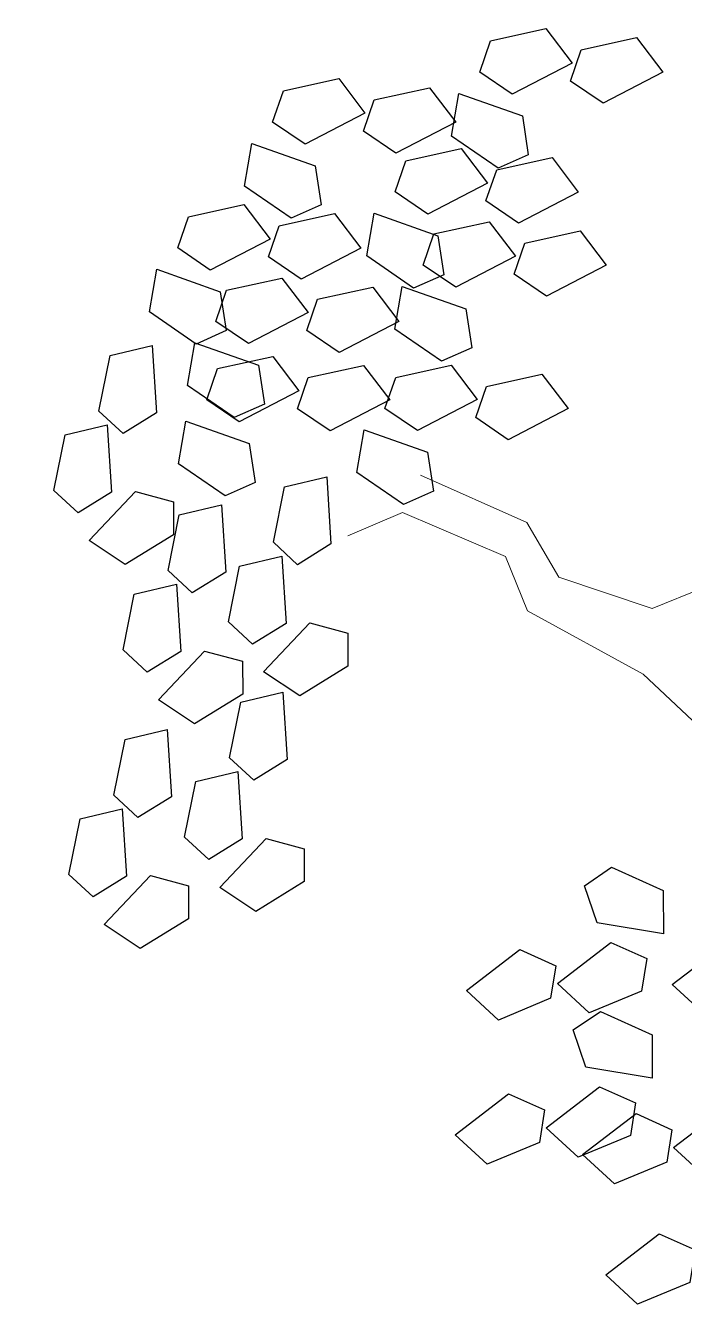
# Model space of a CAD drawing. Header units: millimetres. Extents: x 997 to 4249, y 599 to 1440.
# Drawn here: x 1257.2 to 1260.03, y 951.72 to 957.25 of the extents above; entities that cross this region are included whole.
import ezdxf

# ---------------------------------------------------------------- set-up
doc = ezdxf.new("R2010")
doc.units = ezdxf.units.MM
doc.linetypes.add('Continuo', pattern=[0])
doc.layers.add('cercas existentes', color=18, linetype='Continuous')
doc.layers.add('taludes', color=9, linetype='Continuous')

# ---------------------------------------------------------------- blocks, each defined once
blk = doc.blocks.new('L', base_point=(1.368308775523684, 0.5912675167845717))
at = {"linetype": 'Continuo'}
for p, q in [((1.280916089299289, 0.6500475163375409), (1.31174301821871, 0.6750159968378147)), ((1.31174301821871, 0.6750159968378147), (1.34186187343421, 0.6212700062196056)), ((1.293723648621445, 0.5998346800868539), (1.280916089299289, 0.6500475163375409)), ((1.34186187343421, 0.6212700062196056), (1.322488404633423, 0.5908934065339309)), ((1.27527990510628, 0.5667751144922686), (1.306106834025701, 0.5917435949925424)), ((1.322488404633423, 0.5908934065339309), (1.293723648621445, 0.5998346800868539)), ((1.306106834025701, 0.5917435949925424), (1.336225689241201, 0.5379976043743333)), ((1.288087464428436, 0.5165622782415816), (1.27527990510628, 0.5667751144922686)), ((1.355723834733489, 0.547808448240046), (1.391149735721709, 0.5543715756204681)), ((1.391149735721709, 0.5543715756204681), (1.404239655361986, 0.5272420425432495)), ((1.336982685207903, 0.4891181912847007), (1.355723834733489, 0.547808448240046)), ((1.336225689241201, 0.5379976043743333), (1.316852220440414, 0.5076210046886586)), ((1.404239655361986, 0.5272420425432495), (1.376269753342036, 0.4836181146925474)), ((1.316852220440414, 0.5076210046886586), (1.288087464428436, 0.5165622782415816)), ((1.376269753342036, 0.4836181146925474), (1.336982685207903, 0.4891181912847007))]:
    blk.add_line(p, q, dxfattribs=at)
blk = doc.blocks.new('gtfoods1')
at = {"layer": 'taludes', "linetype": 'Continuo', "lineweight": 5, "extrusion": (-0.01236829873502729, -0.01648888712755284, 0.999787548325991)}
for p, q in [((-665.1003295774731, 294.192807863305, 12.07113812536662), (-665.5569565870337, 294.3961760745942, 12.06884325406784)), ((-665.6339995420699, 294.2366064763564, 12.06525847710086), (-665.8688106980644, 294.1362155769268, 12.06069795951651)), ((-665.1918460549637, 294.0473187342534, 12.06760651815261), (-665.6339995420699, 294.2366064763564, 12.06525847710086)), ((-664.9632734068209, 293.9589538336047, 12.06897682521272), (-665.1003295774731, 294.192807863305, 12.07113812536662)), ((-665.0979061257565, 293.8148258635401, 12.06493427886998), (-665.1918460549637, 294.0473187342534, 12.06760651815261)), ((-664.5625469621741, 293.8248758023233, 12.07172291547216), (-664.9632734068209, 293.9589538336047, 12.06897682521272)), ((-664.5625469621741, 293.8248758023233, 12.07172291547216), (-664.3427369023834, 293.9124128915616, 12.07588586554662)), ((-664.6002790132388, 293.5426378663876, 12.06660135665625), (-665.0979061257565, 293.8148258635401, 12.06493427886998)), ((-664.6002790132388, 293.5426378663876, 12.06660135665625), (-664.3191841954215, 293.2772856793304, 12.06570246808285))]:
    blk.add_line(p, q, dxfattribs=at)
at = {"layer": 'taludes', "linetype": 'Continuo', "lineweight": 5, "extrusion": (-0.0123682987350273, -0.01648888712755284, 0.999787548325991), "xscale": 4.693247905292083, "yscale": 4.693247905292083, "zscale": 4.693247905292083, "rotation": 305.0710582407918}
for p in [(-709.4480889151944, -162.0123654506629, 15.44382115443438), (-710.0303356520626, -162.7177592063435, 15.44382115455381), (-709.4295611011989, -162.6421618669832, 15.44382115440312), (-710.03189528367, -163.3945761038155, 15.44382115450408), (-709.1448390776281, -162.8213694873468, 15.44382115456233), (-709.7116055349059, -163.54881312707, 15.4438211545043), (-709.5413019786926, -163.8416287495672, 15.44382115442042), (-708.9066682343067, -163.4123575308489, 15.44382115459151)]:
    blk.add_blockref('L', p, dxfattribs=at)
at = {"layer": 'taludes', "linetype": 'Continuo', "lineweight": 5, "extrusion": (-0.01236829873502729, -0.01648888712755284, 0.999787548325991), "xscale": 4.693247905007419, "yscale": 4.693247905007419, "zscale": 4.693247905007419, "rotation": 11.23182489907098}
for p in [(-709.990961207979, -164.1573153274309, 15.44382115445943), (-709.053866526652, -164.158864924497, 15.44382115446058), (-709.3428762970199, -164.5267177731087, 15.44382115460256), (-708.6491000750592, -165.0119921125363, 15.44382115454727), (-708.9503720974129, -165.4380115273269, 15.44382115461191)]:
    blk.add_blockref('L', p, dxfattribs=at)
at = {"layer": 'taludes', "linetype": 'Continuo', "lineweight": 5, "extrusion": (-0.01236829873502729, -0.01648888712755284, 0.9997875483259911), "xscale": 4.693247904105663, "yscale": 4.693247904105663, "zscale": 4.693247904105663, "rotation": 135.1959007807611}
for p in [(-706.8076997962663, -164.2137158540615, 15.44382115465677), (-707.4984786402548, -164.7645181108662, 15.44382115442724), (-707.1655470439833, -165.2889786738134, 15.44382115444201), (-706.6771020474202, -165.0285379467291, 15.44382115458167), (-706.2879651755186, -165.3818674345905, 15.44382115439951)]:
    blk.add_blockref('L', p, dxfattribs=at)

msp = doc.modelspace()

# ---------------------------------------------------------------- block references
at = {"layer": 'cercas existentes', "color": 1}
msp.add_blockref('gtfoods1', (1924.453969422014, 660.9214954393885), dxfattribs=at)

doc.saveas('drawing.dxf')
